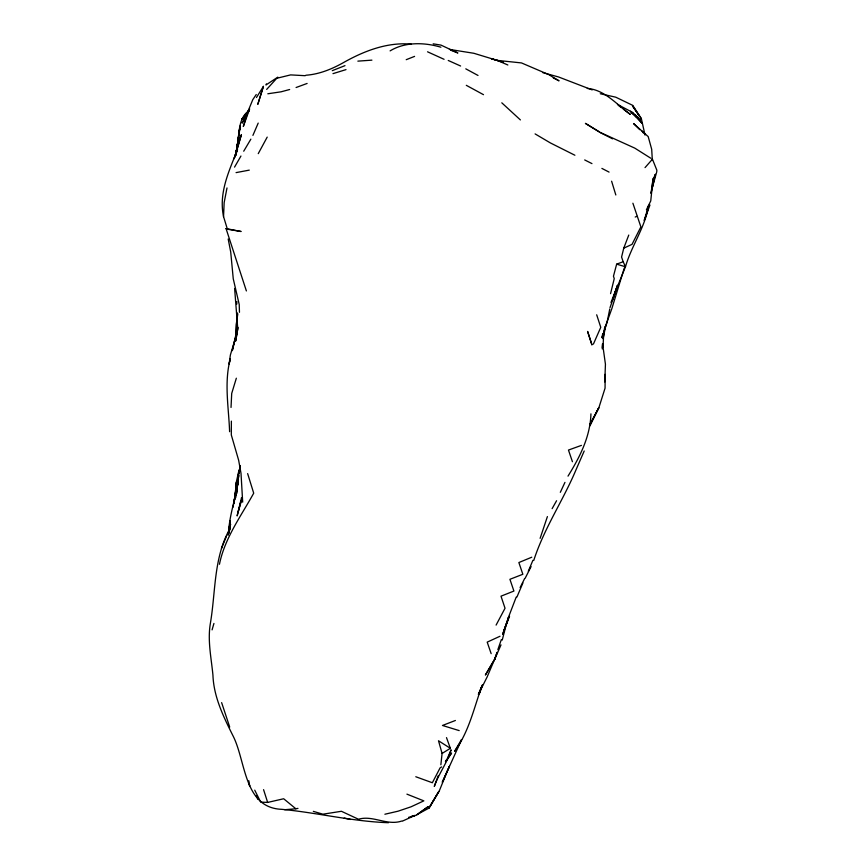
<?xml version="1.0" encoding="UTF-8"?>
<svg xmlns="http://www.w3.org/2000/svg" width="866" height="866" viewBox="0 0 866 866"><rect width="100%" height="100%" fill="white"/><g stroke="black" fill="none" stroke-linecap="round" stroke-linejoin="round"><path stroke-width="1.3" d="M236.797 304.096L236.851 301.585M236.645 493.555L238.984 470.141L235.736 497.593M246.388 290.944L226.048 228.581L241.127 231.503L227.39 229.209L223.547 216.608L224.153 202.622L227 187.944M604.782 381.938L605.431 364.218L602.584 343.791L602.346 347.623M604.966 378.161L605.139 374.35L605.063 388.163L598.893 407.637L590.19 424.124L598.807 407.734L590.027 425.758M231.027 407.442L231.709 393.435L236.342 378.204M652.347 160.362L651.697 149.298L648.19 136.579L633.576 123.557L639.758 129.694M602.271 348.911L602.595 343.791L603.039 347.407L603.797 330.909L603.18 338.671M231.374 421.125L231.309 434.949L238.648 460.268L241.008 473.334L242.686 502.15M656.699 172.302L656.861 170.234L652.444 159.192L645.029 167.614M236.256 482.394L235.076 496.554L236.256 482.394L238.984 470.141M235.747 155.187L240.228 125.938M440.859 764.786L442.082 753.442L438.499 740.766L450.363 748.311L442.082 753.442M237.143 488.37L238.756 475.326L236.017 493.739L233.668 503.417L236.981 489.68M236.375 152.665L239.297 130.246L240.228 128.081M590.937 413.851C590.222 436.821 579.83 457.042 568.009 476.138M233.051 507.238L236.017 489.875M236.472 493.598L236.808 490.99M653.04 178.926L650.994 193.356L655.259 174.488L651.827 189.34L656.406 173.048L653.04 178.926L650.745 200.944L646.404 209.799M233.831 503.395L235.4 492.7M237.381 144.633L237.013 147.252C239.741 134.923 237.327 118.902 248.997 110.588M223.547 216.608C218.513 192.837 229.079 170.992 237.533 149.569L234.101 158.727L241.387 134.685L235.087 156.616L239.417 137.716L236.158 152.524L240.228 126.198M237.814 313.828L236.266 324.339L235.812 338.281M228.516 532.449L230.378 520.542L228.548 533.651C229.1 514.945 236.18 497.604 238.431 479.19L236.017 493.739L236.743 490.697M240.239 466.027L239.059 473.55L240.358 465.886M605.583 326.385L603.126 338.671M237.998 327.38L235.682 341.042L237.76 328.864L234.621 288.443M236.158 152.524L236.829 148.562L235.4 155.718L235.898 153.596M240.975 500.938L237.132 515.93L241.549 497.56L242.155 499.325M236.321 335.088L236.764 332.609M602.725 333.702L601.946 337.697L607.088 322.314L609.761 308.978M228.732 532.828L230.572 524.244L228.029 535.361M235.357 155.956L235.888 153.672M219.455 564.286C224.705 538.132 241.008 516.158 253.706 493.187L247.633 473.594M610.562 293.65L614.243 278.614L613.453 276.232L616.657 264.162L623.174 261.727L625.479 266.76L616.884 287.934L610.021 307.603M628.759 235.065L623.758 248.163L621.572 257.061L623.174 261.727M228.851 532.969L230.248 528.098C213.599 557 215.786 590.926 210.492 622.643C207.32 640.147 211.293 657.738 212.939 675.188C213.718 696.816 223.352 716.442 232.802 735.429C246.096 760.813 243.465 807.935 281.905 809.342C317.606 812.741 352.57 821.509 388.477 822.7M502.237 640.071L505.928 625.826L509.554 616.137M212.083 629.863L213.934 623.444M238.193 511.838L241.971 498.978M263.405 86.373L257.862 104.147L263.405 86.373L256.466 97.512M481.28 687.723C473.648 709.416 468.549 732.474 454.607 751.277L461.448 739.661M540.124 538.349L547.399 516.591M481.269 687.442L479.288 693.644L482.524 685.071M624.267 268.092L611.883 308.523L604.306 329.459L605.399 326.298M617.252 285.704L612.836 299.225L617.642 285.239L610.995 302.472M497.073 652.715L494.486 659.773L485.382 675.036L494.778 658.918L487.093 677.06L478.378 694.391L482.384 684.919M504.131 630.134L508.699 617.317L502.648 634.356L508.45 617.631M497.052 652.336L494.486 659.773L501.003 644.899M497.853 649.63L501.327 639.617M438.207 775.774L434.299 786.415C438.748 773.684 447.246 762.816 451.089 749.794L447.527 758.042M649.965 205.036L644.207 220.527L648.699 205.339C645.181 227.357 631.52 245.587 625.479 266.76L616.657 264.162M533.737 560.497C543.978 528.541 563.03 500.656 575.966 469.924L584.204 450.991M266.392 83.915L265.97 84.976L277.78 77.161L266.663 89.425M507.812 618.952L516.201 597.107M226.318 536.617L221.48 548.362M249.592 108.964L242.155 123.069L249.246 110.069L243.314 126.468L248.033 111.216L252.764 99.709L256.249 94.513M528.292 571.224L532.915 560.302M516.926 597.031L522.923 582.926M252.915 135.388L258.198 123.091M239.297 130.246L240.347 127.822M593.394 344.105L600.766 327.337L596.685 314.791M447.841 769.928L449.443 766.269L442.266 782.279L461.6 739.661M447.527 770.621L439.387 790.69L429.644 806.852M560.313 492.321L564.957 482.373M520.12 587.549L524.558 578.715M525.164 578.239L531.085 566.602M496.099 625.09L505.03 608.246L501.003 596.176L513.906 591.056L509.922 579.3L522.847 574.277L518.864 562.543L531.746 557.217M258.252 153.65L267.204 137.109M552.118 508.656L556.578 500.732M234.545 167.116L240.943 156.032M429.244 807.978L428.075 806.701L417.044 814.549L429.244 807.978L438.856 791.427L430.294 805.748M445.503 761.517L446.856 759.201M243.714 151.214L250.859 139.155M445.73 761.766L451.576 753.03L445.47 761.69M248.077 111.14L249.581 108.986M249.246 110.069L241.646 119.476L249.072 110.707M428.075 806.701L416.492 815.187L408.611 817.352M441.638 766.908L440.112 767.85L432.35 782.745L415.788 776.748M390.101 50.888C404.985 41.73 424.589 42.326 440.913 47.219M623.758 248.163L632.028 244.364L640.883 226.881L632.894 203.218M500.018 636.25L487.201 642.128L491.152 653.646M402.538 821.065L415.041 815.404L411.307 816.454M371.904 60.144L357.864 61.14M332.273 70.666L344.982 65.643M406.219 59.689L414.587 56.387M455.397 720.48L442.472 725.47L459.186 730.601M635.222 217.02L637.04 216.338M296.085 87.52L307.116 83.45M581.422 445.384L568.464 450.06L572.437 461.719M332.977 73.642L346.01 69.616M289.645 89.512L281.093 91.807L267.821 93.777M277.337 78.146L290.63 74.898L305.233 75.699M384.883 814.235L398.024 811.204L411.014 806.82L423.82 800.866L406.923 794.144M254.734 790.16L260.72 802.111L267.659 802.425L283.669 798.755L295.858 808.779L297.969 808.389M236.072 172.615L249.278 170.126M305.839 75.245C319.684 74.27 332.631 68.793 344.56 61.984C364.694 50.737 387.773 41.969 411.231 44.155M401.77 821.033C386.961 826.045 372.997 814.928 358.459 819.236L341.421 811.29L322.899 814.192L313.34 811.366M284.633 809.721L295.858 808.779M587.278 88.451C604.565 89.577 617.122 104.927 630.383 114.431L623.358 109.138M449.422 49.405L473.843 53.281L503.352 62.255L491.487 58.791L497.29 60.382L521.484 62.926L548.698 74.584L559.057 80.841L553.266 77.918M433.173 43.83L440.978 45.108L457.887 52.978L450.623 50.152M600.29 93.745L615.748 97.187L632.754 105.381L641.36 118.696L645.018 135.085M344.213 818.11L350.47 819.452M542.82 72.647L558.57 76.977L592.214 89.912M497.29 60.382L507.844 64.993M574.894 155.241L550.43 142.955L535.101 133.905M448.252 60.468L460.604 66.011M427.555 51.808L444.074 59.31M226.048 228.581L227.39 229.209M632.212 113.078L633.111 113.5M617.458 104.396L632.797 112.537L642.226 123.405L630.513 111.249L640.396 120.222L631.271 112.504M612.522 138.82L600.268 132.574M584.691 159.939L591.954 163.609M601.892 168.405L609.058 172.096M465.789 68.836L478.01 75.45M466.298 85.323L483.499 94.675M599.12 131.87L585.405 123.373L600.744 132.693L634.778 148.118L650.875 158.283M618.335 105.349L621.355 107.622M637.906 117.235L634.529 114.528L635.98 116.78M501.804 102.827L520.39 119.919M642.009 130.983L643.46 133.039M641.36 118.696L632.516 105.879L639.021 115.665M256.412 795.93L257.895 799.221M446.499 737.626L450.363 748.311M229.696 727.029L221.631 702.629M263.567 789.651L267.659 802.425M611.612 181.21L615.823 194.98M228.191 239.005L230.713 252.017L233.257 278.82L239.233 304.561L239.46 312.301M249.224 783.6L249.635 785.96L248.823 780.731M229.609 431.712C228.743 407.485 223.948 382.577 230.324 358.751L229.122 364.077L230.378 354.984L235.606 337.556L232.304 350.633L236.58 331.754L236.028 335.683L237.1 312.778M591.9 344.765L587.624 331.483L591.9 344.765"/></g></svg>
